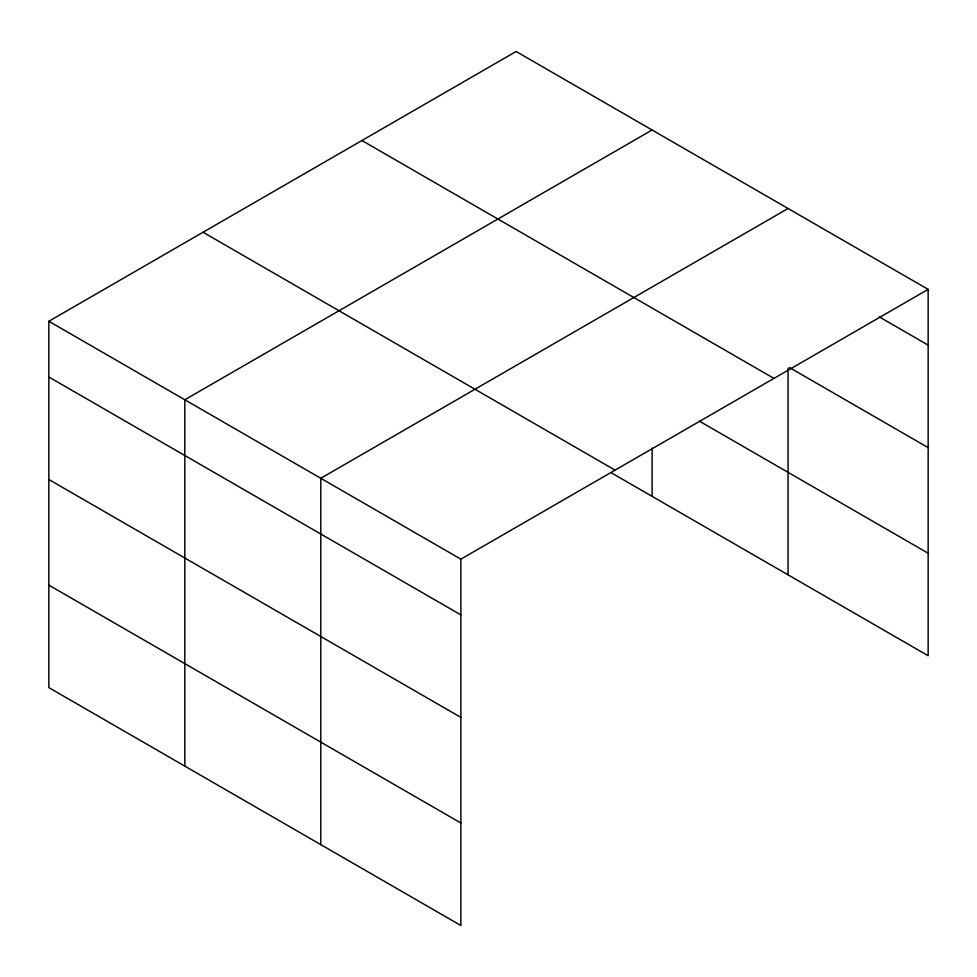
<?xml version="1.0" encoding="UTF-8"?>
<svg xmlns="http://www.w3.org/2000/svg" width="977" height="977" viewBox="0 0 977 977"><rect width="100%" height="100%" fill="white"/><g stroke="black" fill="none" stroke-linecap="round" stroke-linejoin="round"><path stroke-width="1.47" d="M48.85 321.274L460.875 559.162L460.875 925.5L48.85 687.625L48.85 321.274L516.125 51.5L928.15 289.375L928.15 655.726L611.175 472.721M652.099 130.002L184.812 399.776L184.812 766.127M788.06 208.504L320.786 478.278L320.786 844.616M460.875 559.162L928.15 289.375M879.251 316.878L928.15 345.113M789.379 367.499L928.15 447.613M361.93 140.529L773.943 378.404M699.617 421.282L928.15 553.226M203.057 232.245L615.07 470.132M48.85 377.012L460.875 614.887M48.85 479.512L460.875 717.387M48.85 585.125L460.875 823M788.06 368.244L788.06 574.842M652.099 448.101L652.099 496.34"/></g></svg>
